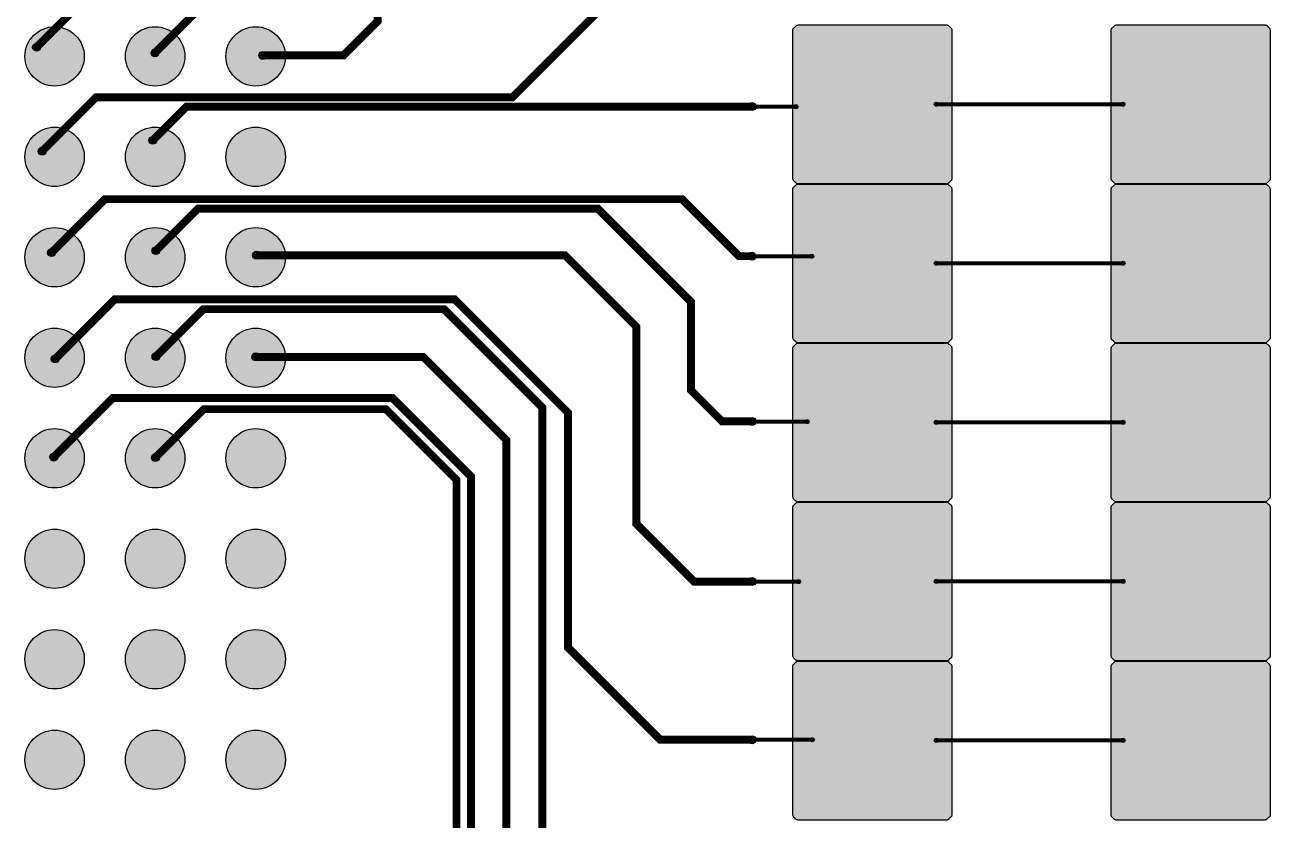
# Model space of a CAD drawing. Extents: x -57500 to 57500, y -57500 to 57500.
# Drawn here: x -30465 to 992, y -23115 to -3015 of the extents above; entities that cross this region are included whole.
import ezdxf

# ---------------------------------------------------------------- set-up
doc = ezdxf.new("R2010")
doc.units = 0
doc.header["$MEASUREMENT"] = 0
doc.layers.get('0').update_dxf_attribs({"color": 160, "true_color": 0x003fff})
doc.layers.add('Metal1', color=160, linetype='Continuous', true_color=0x003fff)

msp = doc.modelspace()

# ---------------------------------------------------------------- hatches: boundary and pattern name
h = msp.add_hatch(color=5)
edge = h.paths.add_edge_path(flags=0)
edge.add_arc((-29715, -3810), 750, 0, 360)
h = msp.add_hatch(color=5)
edge = h.paths.add_edge_path(flags=0)
edge.add_arc((-27175, -3810), 750, 0, 360)
h = msp.add_hatch(color=5)
edge = h.paths.add_edge_path(flags=0)
edge.add_arc((-24635, -3810), 750, 0, 360)
for points in [[(-7047.519, -6897.441), (-7047.602, -6908.964), (-7049.334, -6920.373), (-7052.884, -6931.411), (-7057.858, -6941.15), (-7064.207, -6949.989), (-7071.774, -6957.786), (-7095.286, -6981.298), (-7103.434, -6989.445), (-7111.581, -6997.593), (-7119.729, -7005.741), (-7127.889, -7013.876), (-7136.984, -7020.971), (-7146.54, -7026.25), (-7156.83, -7029.988), (-7167.506, -7032.098), (-7178.367, -7032.526), (-10927.435, -7032.526), (-10938.957, -7032.443), (-10950.367, -7030.711), (-10961.405, -7027.161), (-10971.143, -7022.187), (-10979.982, -7015.838), (-10987.779, -7008.27), (-11003.143, -6992.906), (-11011.291, -6984.759), (-11035.734, -6960.316), (-11043.869, -6952.156), (-11050.964, -6943.061), (-11056.244, -6933.504), (-11059.981, -6923.215), (-11062.091, -6912.539), (-11062.519, -6901.677), (-11062.519, -3152.61), (-11062.436, -3141.087), (-11060.704, -3129.678), (-11057.154, -3118.64), (-11052.18, -3108.902), (-11045.831, -3100.063), (-11038.264, -3092.265), (-11022.9, -3076.901), (-11014.752, -3068.754), (-11006.604, -3060.606), (-10998.457, -3052.458), (-10990.309, -3044.311), (-10982.149, -3036.176), (-10973.054, -3029.081), (-10963.498, -3023.801), (-10953.208, -3020.064), (-10942.532, -3017.954), (-10931.671, -3017.526), (-7182.603, -3017.526), (-7171.08, -3017.609), (-7159.671, -3019.341), (-7148.633, -3022.891), (-7138.895, -3027.865), (-7130.056, -3034.214), (-7122.258, -3041.781), (-7106.894, -3057.145), (-7098.747, -3065.293), (-7090.599, -3073.44), (-7082.452, -3081.588), (-7074.304, -3089.736), (-7066.169, -3097.896), (-7059.074, -3106.99), (-7053.794, -3116.547), (-7050.057, -3126.837), (-7047.947, -3137.513), (-7047.519, -3148.374)], [(992.481, -6897.441), (992.398, -6908.964), (990.666, -6920.373), (987.116, -6931.411), (982.142, -6941.15), (975.793, -6949.989), (968.226, -6957.786), (944.714, -6981.298), (936.566, -6989.445), (928.419, -6997.593), (920.271, -7005.741), (912.111, -7013.876), (903.016, -7020.971), (893.46, -7026.25), (883.17, -7029.988), (872.494, -7032.098), (861.633, -7032.526), (-2887.435, -7032.526), (-2898.957, -7032.443), (-2910.367, -7030.711), (-2921.405, -7027.161), (-2931.143, -7022.187), (-2939.982, -7015.838), (-2947.779, -7008.27), (-2963.143, -6992.906), (-2971.291, -6984.759), (-2995.734, -6960.316), (-3003.869, -6952.156), (-3010.964, -6943.061), (-3016.244, -6933.504), (-3019.981, -6923.215), (-3022.091, -6912.539), (-3022.519, -6901.677), (-3022.519, -3152.61), (-3022.436, -3141.087), (-3020.704, -3129.678), (-3017.154, -3118.64), (-3012.18, -3108.902), (-3005.831, -3100.063), (-2998.264, -3092.265), (-2982.9, -3076.901), (-2974.752, -3068.754), (-2966.604, -3060.606), (-2958.457, -3052.458), (-2950.309, -3044.311), (-2942.149, -3036.176), (-2933.054, -3029.081), (-2923.498, -3023.801), (-2913.208, -3020.064), (-2902.532, -3017.954), (-2891.671, -3017.526), (857.397, -3017.526), (868.92, -3017.609), (880.329, -3019.341), (891.367, -3022.891), (901.105, -3027.865), (909.944, -3034.214), (917.742, -3041.781), (933.106, -3057.145), (941.253, -3065.293), (949.401, -3073.44), (957.548, -3081.588), (965.696, -3089.736), (973.831, -3097.896), (980.926, -3106.99), (986.206, -3116.547), (989.943, -3126.837), (992.053, -3137.513), (992.481, -3148.374)], [(-7047.519, -10917.441), (-7047.602, -10928.964), (-7049.334, -10940.373), (-7052.884, -10951.411), (-7057.858, -10961.15), (-7064.207, -10969.989), (-7071.774, -10977.786), (-7095.286, -11001.298), (-7103.434, -11009.445), (-7111.581, -11017.593), (-7119.729, -11025.741), (-7127.889, -11033.876), (-7136.984, -11040.971), (-7146.54, -11046.25), (-7156.83, -11049.988), (-7167.506, -11052.098), (-7178.367, -11052.526), (-10927.435, -11052.526), (-10938.957, -11052.443), (-10950.367, -11050.711), (-10961.405, -11047.161), (-10971.143, -11042.187), (-10979.982, -11035.838), (-10987.779, -11028.27), (-11003.143, -11012.906), (-11011.291, -11004.759), (-11035.734, -10980.316), (-11043.869, -10972.156), (-11050.964, -10963.061), (-11056.244, -10953.504), (-11059.981, -10943.215), (-11062.091, -10932.539), (-11062.519, -10921.677), (-11062.519, -7172.61), (-11062.436, -7161.087), (-11060.704, -7149.678), (-11057.154, -7138.64), (-11052.18, -7128.902), (-11045.831, -7120.063), (-11038.264, -7112.265), (-11022.9, -7096.901), (-11014.752, -7088.754), (-11006.604, -7080.606), (-10998.457, -7072.458), (-10990.309, -7064.311), (-10982.149, -7056.176), (-10973.054, -7049.081), (-10963.498, -7043.801), (-10953.208, -7040.064), (-10942.532, -7037.954), (-10931.671, -7037.526), (-7182.603, -7037.526), (-7171.08, -7037.609), (-7159.671, -7039.341), (-7148.633, -7042.891), (-7138.895, -7047.865), (-7130.056, -7054.214), (-7122.258, -7061.781), (-7106.894, -7077.145), (-7098.747, -7085.293), (-7090.599, -7093.44), (-7082.452, -7101.588), (-7074.304, -7109.736), (-7066.169, -7117.896), (-7059.074, -7126.99), (-7053.794, -7136.547), (-7050.057, -7146.837), (-7047.947, -7157.513), (-7047.519, -7168.374)], [(992.481, -10917.441), (992.398, -10928.964), (990.666, -10940.373), (987.116, -10951.411), (982.142, -10961.15), (975.793, -10969.989), (968.226, -10977.786), (944.714, -11001.298), (936.566, -11009.445), (928.419, -11017.593), (920.271, -11025.741), (912.111, -11033.876), (903.016, -11040.971), (893.46, -11046.25), (883.17, -11049.988), (872.494, -11052.098), (861.633, -11052.526), (-2887.435, -11052.526), (-2898.957, -11052.443), (-2910.367, -11050.711), (-2921.405, -11047.161), (-2931.143, -11042.187), (-2939.982, -11035.838), (-2947.779, -11028.27), (-2963.143, -11012.906), (-2971.291, -11004.759), (-2995.734, -10980.316), (-3003.869, -10972.156), (-3010.964, -10963.061), (-3016.244, -10953.504), (-3019.981, -10943.215), (-3022.091, -10932.539), (-3022.519, -10921.677), (-3022.519, -7172.61), (-3022.436, -7161.087), (-3020.704, -7149.678), (-3017.154, -7138.64), (-3012.18, -7128.902), (-3005.831, -7120.063), (-2998.264, -7112.265), (-2982.9, -7096.901), (-2974.752, -7088.754), (-2966.604, -7080.606), (-2958.457, -7072.458), (-2950.309, -7064.311), (-2942.149, -7056.176), (-2933.054, -7049.081), (-2923.498, -7043.801), (-2913.208, -7040.064), (-2902.532, -7037.954), (-2891.671, -7037.526), (857.397, -7037.526), (868.92, -7037.609), (880.329, -7039.341), (891.367, -7042.891), (901.105, -7047.865), (909.944, -7054.214), (917.742, -7061.781), (933.106, -7077.145), (941.253, -7085.293), (949.401, -7093.44), (957.548, -7101.588), (965.696, -7109.736), (973.831, -7117.896), (980.926, -7126.99), (986.206, -7136.547), (989.943, -7146.837), (992.053, -7157.513), (992.481, -7168.374)], [(-7047.519, -14937.441), (-7047.602, -14948.964), (-7049.334, -14960.373), (-7052.884, -14971.411), (-7057.858, -14981.15), (-7064.207, -14989.989), (-7071.774, -14997.786), (-7095.286, -15021.298), (-7103.434, -15029.445), (-7111.581, -15037.593), (-7119.729, -15045.741), (-7127.889, -15053.876), (-7136.984, -15060.971), (-7146.54, -15066.25), (-7156.83, -15069.988), (-7167.506, -15072.098), (-7178.367, -15072.526), (-10927.435, -15072.526), (-10938.957, -15072.443), (-10950.367, -15070.711), (-10961.405, -15067.161), (-10971.143, -15062.187), (-10979.982, -15055.838), (-10987.779, -15048.27), (-11003.143, -15032.906), (-11011.291, -15024.759), (-11035.734, -15000.316), (-11043.869, -14992.156), (-11050.964, -14983.061), (-11056.244, -14973.504), (-11059.981, -14963.215), (-11062.091, -14952.539), (-11062.519, -14941.677), (-11062.519, -11192.61), (-11062.436, -11181.087), (-11060.704, -11169.678), (-11057.154, -11158.64), (-11052.18, -11148.902), (-11045.831, -11140.063), (-11038.264, -11132.265), (-11022.9, -11116.901), (-11014.752, -11108.754), (-11006.604, -11100.606), (-10998.457, -11092.458), (-10990.309, -11084.311), (-10982.149, -11076.176), (-10973.054, -11069.081), (-10963.498, -11063.801), (-10953.208, -11060.064), (-10942.532, -11057.954), (-10931.671, -11057.526), (-7182.603, -11057.526), (-7171.08, -11057.609), (-7159.671, -11059.341), (-7148.633, -11062.891), (-7138.895, -11067.865), (-7130.056, -11074.214), (-7122.258, -11081.781), (-7106.894, -11097.145), (-7098.747, -11105.293), (-7090.599, -11113.44), (-7082.452, -11121.588), (-7074.304, -11129.736), (-7066.169, -11137.896), (-7059.074, -11146.99), (-7053.794, -11156.547), (-7050.057, -11166.837), (-7047.947, -11177.513), (-7047.519, -11188.374)], [(992.481, -14937.441), (992.398, -14948.964), (990.666, -14960.373), (987.116, -14971.411), (982.142, -14981.15), (975.793, -14989.989), (968.226, -14997.786), (944.714, -15021.298), (936.566, -15029.445), (928.419, -15037.593), (920.271, -15045.741), (912.111, -15053.876), (903.016, -15060.971), (893.46, -15066.25), (883.17, -15069.988), (872.494, -15072.098), (861.633, -15072.526), (-2887.435, -15072.526), (-2898.957, -15072.443), (-2910.367, -15070.711), (-2921.405, -15067.161), (-2931.143, -15062.187), (-2939.982, -15055.838), (-2947.779, -15048.27), (-2963.143, -15032.906), (-2971.291, -15024.759), (-2995.734, -15000.316), (-3003.869, -14992.156), (-3010.964, -14983.061), (-3016.244, -14973.504), (-3019.981, -14963.215), (-3022.091, -14952.539), (-3022.519, -14941.677), (-3022.519, -11192.61), (-3022.436, -11181.087), (-3020.704, -11169.678), (-3017.154, -11158.64), (-3012.18, -11148.902), (-3005.831, -11140.063), (-2998.264, -11132.265), (-2982.9, -11116.901), (-2974.752, -11108.754), (-2966.604, -11100.606), (-2958.457, -11092.458), (-2950.309, -11084.311), (-2942.149, -11076.176), (-2933.054, -11069.081), (-2923.498, -11063.801), (-2913.208, -11060.064), (-2902.532, -11057.954), (-2891.671, -11057.526), (857.397, -11057.526), (868.92, -11057.609), (880.329, -11059.341), (891.367, -11062.891), (901.105, -11067.865), (909.944, -11074.214), (917.742, -11081.781), (933.106, -11097.145), (941.253, -11105.293), (949.401, -11113.44), (957.548, -11121.588), (965.696, -11129.736), (973.831, -11137.896), (980.926, -11146.99), (986.206, -11156.547), (989.943, -11166.837), (992.053, -11177.513), (992.481, -11188.374)], [(-7047.519, -18957.441), (-7047.602, -18968.964), (-7049.334, -18980.373), (-7052.884, -18991.411), (-7057.858, -19001.15), (-7064.207, -19009.989), (-7071.774, -19017.786), (-7095.286, -19041.298), (-7103.434, -19049.445), (-7111.581, -19057.593), (-7119.729, -19065.741), (-7127.889, -19073.876), (-7136.984, -19080.971), (-7146.54, -19086.25), (-7156.83, -19089.988), (-7167.506, -19092.098), (-7178.367, -19092.526), (-10927.435, -19092.526), (-10938.957, -19092.443), (-10950.367, -19090.711), (-10961.405, -19087.161), (-10971.143, -19082.187), (-10979.982, -19075.838), (-10987.779, -19068.27), (-11003.143, -19052.906), (-11011.291, -19044.759), (-11035.734, -19020.316), (-11043.869, -19012.156), (-11050.964, -19003.061), (-11056.244, -18993.504), (-11059.981, -18983.215), (-11062.091, -18972.539), (-11062.519, -18961.677), (-11062.519, -15212.61), (-11062.436, -15201.087), (-11060.704, -15189.678), (-11057.154, -15178.64), (-11052.18, -15168.902), (-11045.831, -15160.063), (-11038.264, -15152.265), (-11022.9, -15136.901), (-11014.752, -15128.754), (-11006.604, -15120.606), (-10998.457, -15112.458), (-10990.309, -15104.311), (-10982.149, -15096.176), (-10973.054, -15089.081), (-10963.498, -15083.801), (-10953.208, -15080.064), (-10942.532, -15077.954), (-10931.671, -15077.526), (-7182.603, -15077.526), (-7171.08, -15077.609), (-7159.671, -15079.341), (-7148.633, -15082.891), (-7138.895, -15087.865), (-7130.056, -15094.214), (-7122.258, -15101.781), (-7106.894, -15117.145), (-7098.747, -15125.293), (-7090.599, -15133.44), (-7082.452, -15141.588), (-7074.304, -15149.736), (-7066.169, -15157.896), (-7059.074, -15166.99), (-7053.794, -15176.547), (-7050.057, -15186.837), (-7047.947, -15197.513), (-7047.519, -15208.374)], [(992.481, -18957.441), (992.398, -18968.964), (990.666, -18980.373), (987.116, -18991.411), (982.142, -19001.15), (975.793, -19009.989), (968.226, -19017.786), (944.714, -19041.298), (936.566, -19049.445), (928.419, -19057.593), (920.271, -19065.741), (912.111, -19073.876), (903.016, -19080.971), (893.46, -19086.25), (883.17, -19089.988), (872.494, -19092.098), (861.633, -19092.526), (-2887.435, -19092.526), (-2898.957, -19092.443), (-2910.367, -19090.711), (-2921.405, -19087.161), (-2931.143, -19082.187), (-2939.982, -19075.838), (-2947.779, -19068.27), (-2963.143, -19052.906), (-2971.291, -19044.759), (-2995.734, -19020.316), (-3003.869, -19012.156), (-3010.964, -19003.061), (-3016.244, -18993.504), (-3019.981, -18983.215), (-3022.091, -18972.539), (-3022.519, -18961.677), (-3022.519, -15212.61), (-3022.436, -15201.087), (-3020.704, -15189.678), (-3017.154, -15178.64), (-3012.18, -15168.902), (-3005.831, -15160.063), (-2998.264, -15152.265), (-2982.9, -15136.901), (-2974.752, -15128.754), (-2966.604, -15120.606), (-2958.457, -15112.458), (-2950.309, -15104.311), (-2942.149, -15096.176), (-2933.054, -15089.081), (-2923.498, -15083.801), (-2913.208, -15080.064), (-2902.532, -15077.954), (-2891.671, -15077.526), (857.397, -15077.526), (868.92, -15077.609), (880.329, -15079.341), (891.367, -15082.891), (901.105, -15087.865), (909.944, -15094.214), (917.742, -15101.781), (933.106, -15117.145), (941.253, -15125.293), (949.401, -15133.44), (957.548, -15141.588), (965.696, -15149.736), (973.831, -15157.896), (980.926, -15166.99), (986.206, -15176.547), (989.943, -15186.837), (992.053, -15197.513), (992.481, -15208.374)], [(-7047.519, -22977.441), (-7047.602, -22988.964), (-7049.334, -23000.373), (-7052.884, -23011.411), (-7057.858, -23021.15), (-7064.207, -23029.989), (-7071.774, -23037.786), (-7095.286, -23061.298), (-7103.434, -23069.445), (-7111.581, -23077.593), (-7119.729, -23085.741), (-7127.889, -23093.876), (-7136.984, -23100.971), (-7146.54, -23106.25), (-7156.83, -23109.988), (-7167.506, -23112.098), (-7178.367, -23112.526), (-10927.435, -23112.526), (-10938.957, -23112.443), (-10950.367, -23110.711), (-10961.405, -23107.161), (-10971.143, -23102.187), (-10979.982, -23095.838), (-10987.779, -23088.27), (-11003.143, -23072.906), (-11011.291, -23064.759), (-11035.734, -23040.316), (-11043.869, -23032.156), (-11050.964, -23023.061), (-11056.244, -23013.504), (-11059.981, -23003.215), (-11062.091, -22992.539), (-11062.519, -22981.677), (-11062.519, -19232.61), (-11062.436, -19221.087), (-11060.704, -19209.678), (-11057.154, -19198.64), (-11052.18, -19188.902), (-11045.831, -19180.063), (-11038.264, -19172.265), (-11022.9, -19156.901), (-11014.752, -19148.754), (-11006.604, -19140.606), (-10998.457, -19132.458), (-10990.309, -19124.311), (-10982.149, -19116.176), (-10973.054, -19109.081), (-10963.498, -19103.801), (-10953.208, -19100.064), (-10942.532, -19097.954), (-10931.671, -19097.526), (-7182.603, -19097.526), (-7171.08, -19097.609), (-7159.671, -19099.341), (-7148.633, -19102.891), (-7138.895, -19107.865), (-7130.056, -19114.214), (-7122.258, -19121.781), (-7106.894, -19137.145), (-7098.747, -19145.293), (-7090.599, -19153.44), (-7082.452, -19161.588), (-7074.304, -19169.736), (-7066.169, -19177.896), (-7059.074, -19186.99), (-7053.794, -19196.547), (-7050.057, -19206.837), (-7047.947, -19217.513), (-7047.519, -19228.374)], [(992.481, -22977.441), (992.398, -22988.964), (990.666, -23000.373), (987.116, -23011.411), (982.142, -23021.15), (975.793, -23029.989), (968.226, -23037.786), (944.714, -23061.298), (936.566, -23069.445), (928.419, -23077.593), (920.271, -23085.741), (912.111, -23093.876), (903.016, -23100.971), (893.46, -23106.25), (883.17, -23109.988), (872.494, -23112.098), (861.633, -23112.526), (-2887.435, -23112.526), (-2898.957, -23112.443), (-2910.367, -23110.711), (-2921.405, -23107.161), (-2931.143, -23102.187), (-2939.982, -23095.838), (-2947.779, -23088.27), (-2963.143, -23072.906), (-2971.291, -23064.759), (-2995.734, -23040.316), (-3003.869, -23032.156), (-3010.964, -23023.061), (-3016.244, -23013.504), (-3019.981, -23003.215), (-3022.091, -22992.539), (-3022.519, -22981.677), (-3022.519, -19232.61), (-3022.436, -19221.087), (-3020.704, -19209.678), (-3017.154, -19198.64), (-3012.18, -19188.902), (-3005.831, -19180.063), (-2998.264, -19172.265), (-2982.9, -19156.901), (-2974.752, -19148.754), (-2966.604, -19140.606), (-2958.457, -19132.458), (-2950.309, -19124.311), (-2942.149, -19116.176), (-2933.054, -19109.081), (-2923.498, -19103.801), (-2913.208, -19100.064), (-2902.532, -19097.954), (-2891.671, -19097.526), (857.397, -19097.526), (868.92, -19097.609), (880.329, -19099.341), (891.367, -19102.891), (901.105, -19107.865), (909.944, -19114.214), (917.742, -19121.781), (933.106, -19137.145), (941.253, -19145.293), (949.401, -19153.44), (957.548, -19161.588), (965.696, -19169.736), (973.831, -19177.896), (980.926, -19186.99), (986.206, -19196.547), (989.943, -19206.837), (992.053, -19217.513), (992.481, -19228.374)]]:
    msp.add_hatch(color=5).paths.add_polyline_path(points, flags=0)
h = msp.add_hatch(color=5)
edge = h.paths.add_edge_path(flags=0)
edge.add_arc((-30169.5, -3577.55), 100, 0, 360)
h = msp.add_hatch(color=5)
edge = h.paths.add_edge_path(flags=0)
edge.add_arc((-27178.7, -3723), 100, 0, 360)
h = msp.add_hatch(color=5)
edge = h.paths.add_edge_path(flags=0)
edge.add_arc((-24454.4, -3785.85), 100, 0, 360)
h = msp.add_hatch(color=5)
edge = h.paths.add_edge_path(flags=0)
edge.add_arc((-12095.35, -5079.3), 100, 0, 360)
h = msp.add_hatch(color=5)
edge = h.paths.add_edge_path(flags=0)
edge.add_arc((-7441.4, -5020), 50, 0, 360)
h = msp.add_hatch(color=5)
edge = h.paths.add_edge_path(flags=0)
edge.add_arc((-2722.3, -5020), 50, 0, 360)
h = msp.add_hatch(color=5)
edge = h.paths.add_edge_path(flags=0)
edge.add_arc((-12013.65, -5085), 50, 0, 360)
h = msp.add_hatch(color=5)
edge = h.paths.add_edge_path(flags=0)
edge.add_arc((-10983.95, -5085), 50, 0, 360)
h = msp.add_hatch(color=5)
edge = h.paths.add_edge_path(flags=0)
edge.add_arc((-29715, -6350), 750, 0, 360)
h = msp.add_hatch(color=5)
edge = h.paths.add_edge_path(flags=0)
edge.add_arc((-27175, -6350), 750, 0, 360)
h = msp.add_hatch(color=5)
edge = h.paths.add_edge_path(flags=0)
edge.add_arc((-24635, -6350), 750, 0, 360)
h = msp.add_hatch(color=5)
edge = h.paths.add_edge_path(flags=0)
edge.add_arc((-27231.95, -5932.7), 100, 0, 360)
h = msp.add_hatch(color=5)
edge = h.paths.add_edge_path(flags=0)
edge.add_arc((-30030.75, -6208.3), 100, 0, 360)
h = msp.add_hatch(color=5)
edge = h.paths.add_edge_path(flags=0)
edge.add_arc((-29715, -8890), 750, 0, 360)
h = msp.add_hatch(color=5)
edge = h.paths.add_edge_path(flags=0)
edge.add_arc((-27175, -8890), 750, 0, 360)
h = msp.add_hatch(color=5)
edge = h.paths.add_edge_path(flags=0)
edge.add_arc((-24635, -8890), 750, 0, 360)
h = msp.add_hatch(color=5)
edge = h.paths.add_edge_path(flags=0)
edge.add_arc((-29791.9, -8771.65), 100, 0, 360)
h = msp.add_hatch(color=5)
edge = h.paths.add_edge_path(flags=0)
edge.add_arc((-27153.9, -8721.8), 100, 0, 360)
h = msp.add_hatch(color=5)
edge = h.paths.add_edge_path(flags=0)
edge.add_arc((-24614.8, -8838.15), 100, 0, 360)
h = msp.add_hatch(color=5)
edge = h.paths.add_edge_path(flags=0)
edge.add_arc((-12096.05, -8861.8), 100, 0, 360)
h = msp.add_hatch(color=5)
edge = h.paths.add_edge_path(flags=0)
edge.add_arc((-12031.7, -8863.35), 50, 0, 360)
h = msp.add_hatch(color=5)
edge = h.paths.add_edge_path(flags=0)
edge.add_arc((-10587.25, -8863.35), 50, 0, 360)
h = msp.add_hatch(color=5)
edge = h.paths.add_edge_path(flags=0)
edge.add_arc((-7441.4, -9040), 50, 0, 360)
h = msp.add_hatch(color=5)
edge = h.paths.add_edge_path(flags=0)
edge.add_arc((-2722.3, -9040), 50, 0, 360)
h = msp.add_hatch(color=5)
edge = h.paths.add_edge_path(flags=0)
edge.add_arc((-29715, -11430), 750, 0, 360)
h = msp.add_hatch(color=5)
edge = h.paths.add_edge_path(flags=0)
edge.add_arc((-27175, -11430), 750, 0, 360)
h = msp.add_hatch(color=5)
edge = h.paths.add_edge_path(flags=0)
edge.add_arc((-24635, -11430), 750, 0, 360)
h = msp.add_hatch(color=5)
edge = h.paths.add_edge_path(flags=0)
edge.add_arc((-27154.05, -11398.75), 100, 0, 360)
h = msp.add_hatch(color=5)
edge = h.paths.add_edge_path(flags=0)
edge.add_arc((-24631.7, -11408.3), 100, 0, 360)
h = msp.add_hatch(color=5)
edge = h.paths.add_edge_path(flags=0)
edge.add_arc((-29699.05, -11458.45), 100, 0, 360)
h = msp.add_hatch(color=5)
edge = h.paths.add_edge_path(flags=0)
edge.add_arc((-12094.35, -13036.55), 100, 0, 360)
h = msp.add_hatch(color=5)
edge = h.paths.add_edge_path(flags=0)
edge.add_arc((-12047.6, -13042.95), 50, 0, 360)
h = msp.add_hatch(color=5)
edge = h.paths.add_edge_path(flags=0)
edge.add_arc((-10703.85, -13042.95), 50, 0, 360)
h = msp.add_hatch(color=5)
edge = h.paths.add_edge_path(flags=0)
edge.add_arc((-7441.4, -13060), 50, 0, 360)
h = msp.add_hatch(color=5)
edge = h.paths.add_edge_path(flags=0)
edge.add_arc((-2722.3, -13060), 50, 0, 360)
h = msp.add_hatch(color=5)
edge = h.paths.add_edge_path(flags=0)
edge.add_arc((-29715, -13970), 750, 0, 360)
h = msp.add_hatch(color=5)
edge = h.paths.add_edge_path(flags=0)
edge.add_arc((-27175, -13970), 750, 0, 360)
h = msp.add_hatch(color=5)
edge = h.paths.add_edge_path(flags=0)
edge.add_arc((-24635, -13970), 750, 0, 360)
h = msp.add_hatch(color=5)
edge = h.paths.add_edge_path(flags=0)
edge.add_arc((-29735.55, -13938.55), 100, 0, 360)
h = msp.add_hatch(color=5)
edge = h.paths.add_edge_path(flags=0)
edge.add_arc((-27168.15, -13951.75), 100, 0, 360)
h = msp.add_hatch(color=5)
edge = h.paths.add_edge_path(flags=0)
edge.add_arc((-29715, -16510), 750, 0, 360)
h = msp.add_hatch(color=5)
edge = h.paths.add_edge_path(flags=0)
edge.add_arc((-27175, -16510), 750, 0, 360)
h = msp.add_hatch(color=5)
edge = h.paths.add_edge_path(flags=0)
edge.add_arc((-24635, -16510), 750, 0, 360)
h = msp.add_hatch(color=5)
edge = h.paths.add_edge_path(flags=0)
edge.add_arc((-12094.35, -17086.1), 100, 0, 360)
h = msp.add_hatch(color=5)
edge = h.paths.add_edge_path(flags=0)
edge.add_arc((-12065.3, -17085.85), 50, 0, 360)
h = msp.add_hatch(color=5)
edge = h.paths.add_edge_path(flags=0)
edge.add_arc((-10917.7, -17085.85), 50, 0, 360)
h = msp.add_hatch(color=5)
edge = h.paths.add_edge_path(flags=0)
edge.add_arc((-7441.4, -17080), 50, 0, 360)
h = msp.add_hatch(color=5)
edge = h.paths.add_edge_path(flags=0)
edge.add_arc((-2722.3, -17080), 50, 0, 360)
h = msp.add_hatch(color=5)
edge = h.paths.add_edge_path(flags=0)
edge.add_arc((-29715, -19050), 750, 0, 360)
h = msp.add_hatch(color=5)
edge = h.paths.add_edge_path(flags=0)
edge.add_arc((-27175, -19050), 750, 0, 360)
h = msp.add_hatch(color=5)
edge = h.paths.add_edge_path(flags=0)
edge.add_arc((-24635, -19050), 750, 0, 360)
h = msp.add_hatch(color=5)
edge = h.paths.add_edge_path(flags=0)
edge.add_arc((-29715, -21590), 750, 0, 360)
h = msp.add_hatch(color=5)
edge = h.paths.add_edge_path(flags=0)
edge.add_arc((-27175, -21590), 750, 0, 360)
h = msp.add_hatch(color=5)
edge = h.paths.add_edge_path(flags=0)
edge.add_arc((-24635, -21590), 750, 0, 360)
h = msp.add_hatch(color=5)
edge = h.paths.add_edge_path(flags=0)
edge.add_arc((-12153.6, -21084.15), 50, 0, 360)
h = msp.add_hatch(color=5)
edge = h.paths.add_edge_path(flags=0)
edge.add_arc((-12094.35, -21084.55), 100, 0, 360)
h = msp.add_hatch(color=5)
edge = h.paths.add_edge_path(flags=0)
edge.add_arc((-10574, -21084.15), 50, 0, 360)
h = msp.add_hatch(color=5)
edge = h.paths.add_edge_path(flags=0)
edge.add_arc((-7441.4, -21100), 50, 0, 360)
h = msp.add_hatch(color=5)
edge = h.paths.add_edge_path(flags=0)
edge.add_arc((-2722.3, -21100), 50, 0, 360)

# ---------------------------------------------------------------- linework, layer by layer
at = {"layer": 'Metal1'}
for points, const_width in [([(-30169.5, -3577.55), (-28971.55, -2379.6), (-23065.35, -2379.6), (-22609.5, -1923.75), (-22609.5, -397.2), (-20204.35, 2007.95), (-1462.65, 2007.95)], 200), ([(-1902.55, 1371.3), (-1902.55, 1532.7), (-2122.4, 1752.55), (-20086.5, 1752.55), (-22355.15, -516.1), (-22355.15, -2026.75), (-22964.75, -2636.35), (-26092.05, -2636.35), (-27178.7, -3723)], 200), ([(-24454.4, -3785.85), (-22418.9, -3785.85), (-21554.95, -2921.9), (-21554.95, -419.95), (-19621.15, 1513.85), (-5263.75, 1513.85), (-5128, 1378.1), (-5128, 1290.4)], 200), ([(-30030.75, -6208.3), (-28668.45, -4846), (-18151.8, -4846), (-14234.6, -928.8), (-12097.95, -928.8)], 200), ([(-27231.95, -5932.7), (-26381.2, -5081.95), (-16288.65, -5081.95), (-16286, -5079.3), (-12095.35, -5079.3)], 200), ([(-2722.3, -5020), (-7441.4, -5020)], 100), ([(-10983.95, -5085), (-12013.65, -5085)], 100), ([(-12096.05, -8861.8), (-12421.45, -8861.8), (-13863.25, -7420), (-28440.25, -7420), (-29791.9, -8771.65)], 200), ([(-12094.35, -13036.55), (-12852.55, -13036.55), (-13637, -12252.1), (-13637, -10015.25), (-15990.55, -7661.7), (-26093.8, -7661.7), (-27153.9, -8721.8)], 200), ([(-12094.35, -17086.1), (-13557.5, -17086.1), (-15020.5, -15623.1), (-15020.5, -10640.4), (-16822.75, -8838.15), (-24614.8, -8838.15)], 200), ([(-10587.25, -8863.35), (-12031.7, -8863.35)], 100), ([(-2722.3, -9040), (-7441.4, -9040)], 100), ([(-12094.35, -21084.55), (-14411.8, -21084.55), (-16744.1, -18752.25), (-16744.1, -12815.45), (-19606.5, -9953.05), (-28193.65, -9953.05), (-29699.05, -11458.45)], 200), ([(-12094.35, -25106.5), (-15762.8, -25106.5), (-17395.45, -23473.85), (-17395.45, -12681.55), (-19876.2, -10200.8), (-25956.1, -10200.8), (-27154.05, -11398.75)], 200), ([(-12094.35, -29027.9), (-15726.5, -29027.9), (-18302.65, -26451.75), (-18302.65, -13507.35), (-20401.7, -11408.3), (-24631.7, -11408.3)], 200), ([(-5065.95, -32363.85), (-5065.95, -32628.85), (-5490.05, -33052.95), (-16473.15, -33052.95), (-19197.75, -30328.35), (-19197.75, -14426.2), (-21180.2, -12443.75), (-28240.75, -12443.75), (-29735.55, -13938.55)], 200), ([(-1121.35, -32684.5), (-1121.35, -33093.65), (-1464.95, -33437.25), (-16943.05, -33437.25), (-19561.65, -30818.65), (-19561.65, -14513.6), (-21347.95, -12727.3), (-25943.7, -12727.3), (-27168.15, -13951.75)], 200), ([(-10703.85, -13042.95), (-12047.6, -13042.95)], 100), ([(-2722.3, -13060), (-7441.4, -13060)], 100), ([(-10917.7, -17085.85), (-12065.3, -17085.85)], 100), ([(-2722.3, -17080), (-7441.4, -17080)], 100), ([(-10574, -21084.15), (-12153.6, -21084.15)], 100), ([(-2722.3, -21100), (-7441.4, -21100)], 100)]:
    msp.add_lwpolyline(points, dxfattribs=dict(at, const_width=const_width))
for points in [[(-7047.519, -6897.441), (-7047.602, -6908.964), (-7049.334, -6920.373), (-7052.884, -6931.411), (-7057.858, -6941.15), (-7064.207, -6949.989), (-7071.774, -6957.786), (-7095.286, -6981.298), (-7103.434, -6989.445), (-7111.581, -6997.593), (-7119.729, -7005.741), (-7127.889, -7013.876), (-7136.984, -7020.971), (-7146.54, -7026.25), (-7156.83, -7029.988), (-7167.506, -7032.098), (-7178.367, -7032.526), (-10927.435, -7032.526), (-10938.957, -7032.443), (-10950.367, -7030.711), (-10961.405, -7027.161), (-10971.143, -7022.187), (-10979.982, -7015.838), (-10987.779, -7008.27), (-11003.143, -6992.906), (-11011.291, -6984.759), (-11035.734, -6960.316), (-11043.869, -6952.156), (-11050.964, -6943.061), (-11056.244, -6933.504), (-11059.981, -6923.215), (-11062.091, -6912.539), (-11062.519, -6901.677), (-11062.519, -3152.61), (-11062.436, -3141.087), (-11060.704, -3129.678), (-11057.154, -3118.64), (-11052.18, -3108.902), (-11045.831, -3100.063), (-11038.264, -3092.265), (-11022.9, -3076.901), (-11014.752, -3068.754), (-11006.604, -3060.606), (-10998.457, -3052.458), (-10990.309, -3044.311), (-10982.149, -3036.176), (-10973.054, -3029.081), (-10963.498, -3023.801), (-10953.208, -3020.064), (-10942.532, -3017.954), (-10931.671, -3017.526), (-7182.603, -3017.526), (-7171.08, -3017.609), (-7159.671, -3019.341), (-7148.633, -3022.891), (-7138.895, -3027.865), (-7130.056, -3034.214), (-7122.258, -3041.781), (-7106.894, -3057.145), (-7098.747, -3065.293), (-7090.599, -3073.44), (-7082.452, -3081.588), (-7074.304, -3089.736), (-7066.169, -3097.896), (-7059.074, -3106.99), (-7053.794, -3116.547), (-7050.057, -3126.837), (-7047.947, -3137.513), (-7047.519, -3148.374)], [(992.481, -6897.441), (992.398, -6908.964), (990.666, -6920.373), (987.116, -6931.411), (982.142, -6941.15), (975.793, -6949.989), (968.226, -6957.786), (944.714, -6981.298), (936.566, -6989.445), (928.419, -6997.593), (920.271, -7005.741), (912.111, -7013.876), (903.016, -7020.971), (893.46, -7026.25), (883.17, -7029.988), (872.494, -7032.098), (861.633, -7032.526), (-2887.435, -7032.526), (-2898.957, -7032.443), (-2910.367, -7030.711), (-2921.405, -7027.161), (-2931.143, -7022.187), (-2939.982, -7015.838), (-2947.779, -7008.27), (-2963.143, -6992.906), (-2971.291, -6984.759), (-2995.734, -6960.316), (-3003.869, -6952.156), (-3010.964, -6943.061), (-3016.244, -6933.504), (-3019.981, -6923.215), (-3022.091, -6912.539), (-3022.519, -6901.677), (-3022.519, -3152.61), (-3022.436, -3141.087), (-3020.704, -3129.678), (-3017.154, -3118.64), (-3012.18, -3108.902), (-3005.831, -3100.063), (-2998.264, -3092.265), (-2982.9, -3076.901), (-2974.752, -3068.754), (-2966.604, -3060.606), (-2958.457, -3052.458), (-2950.309, -3044.311), (-2942.149, -3036.176), (-2933.054, -3029.081), (-2923.498, -3023.801), (-2913.208, -3020.064), (-2902.532, -3017.954), (-2891.671, -3017.526), (857.397, -3017.526), (868.92, -3017.609), (880.329, -3019.341), (891.367, -3022.891), (901.105, -3027.865), (909.944, -3034.214), (917.742, -3041.781), (933.106, -3057.145), (941.253, -3065.293), (949.401, -3073.44), (957.548, -3081.588), (965.696, -3089.736), (973.831, -3097.896), (980.926, -3106.99), (986.206, -3116.547), (989.943, -3126.837), (992.053, -3137.513), (992.481, -3148.374)], [(-7047.519, -10917.441), (-7047.602, -10928.964), (-7049.334, -10940.373), (-7052.884, -10951.411), (-7057.858, -10961.15), (-7064.207, -10969.989), (-7071.774, -10977.786), (-7095.286, -11001.298), (-7103.434, -11009.445), (-7111.581, -11017.593), (-7119.729, -11025.741), (-7127.889, -11033.876), (-7136.984, -11040.971), (-7146.54, -11046.25), (-7156.83, -11049.988), (-7167.506, -11052.098), (-7178.367, -11052.526), (-10927.435, -11052.526), (-10938.957, -11052.443), (-10950.367, -11050.711), (-10961.405, -11047.161), (-10971.143, -11042.187), (-10979.982, -11035.838), (-10987.779, -11028.27), (-11003.143, -11012.906), (-11011.291, -11004.759), (-11035.734, -10980.316), (-11043.869, -10972.156), (-11050.964, -10963.061), (-11056.244, -10953.504), (-11059.981, -10943.215), (-11062.091, -10932.539), (-11062.519, -10921.677), (-11062.519, -7172.61), (-11062.436, -7161.087), (-11060.704, -7149.678), (-11057.154, -7138.64), (-11052.18, -7128.902), (-11045.831, -7120.063), (-11038.264, -7112.265), (-11022.9, -7096.901), (-11014.752, -7088.754), (-11006.604, -7080.606), (-10998.457, -7072.458), (-10990.309, -7064.311), (-10982.149, -7056.176), (-10973.054, -7049.081), (-10963.498, -7043.801), (-10953.208, -7040.064), (-10942.532, -7037.954), (-10931.671, -7037.526), (-7182.603, -7037.526), (-7171.08, -7037.609), (-7159.671, -7039.341), (-7148.633, -7042.891), (-7138.895, -7047.865), (-7130.056, -7054.214), (-7122.258, -7061.781), (-7106.894, -7077.145), (-7098.747, -7085.293), (-7090.599, -7093.44), (-7082.452, -7101.588), (-7074.304, -7109.736), (-7066.169, -7117.896), (-7059.074, -7126.99), (-7053.794, -7136.547), (-7050.057, -7146.837), (-7047.947, -7157.513), (-7047.519, -7168.374)], [(992.481, -10917.441), (992.398, -10928.964), (990.666, -10940.373), (987.116, -10951.411), (982.142, -10961.15), (975.793, -10969.989), (968.226, -10977.786), (944.714, -11001.298), (936.566, -11009.445), (928.419, -11017.593), (920.271, -11025.741), (912.111, -11033.876), (903.016, -11040.971), (893.46, -11046.25), (883.17, -11049.988), (872.494, -11052.098), (861.633, -11052.526), (-2887.435, -11052.526), (-2898.957, -11052.443), (-2910.367, -11050.711), (-2921.405, -11047.161), (-2931.143, -11042.187), (-2939.982, -11035.838), (-2947.779, -11028.27), (-2963.143, -11012.906), (-2971.291, -11004.759), (-2995.734, -10980.316), (-3003.869, -10972.156), (-3010.964, -10963.061), (-3016.244, -10953.504), (-3019.981, -10943.215), (-3022.091, -10932.539), (-3022.519, -10921.677), (-3022.519, -7172.61), (-3022.436, -7161.087), (-3020.704, -7149.678), (-3017.154, -7138.64), (-3012.18, -7128.902), (-3005.831, -7120.063), (-2998.264, -7112.265), (-2982.9, -7096.901), (-2974.752, -7088.754), (-2966.604, -7080.606), (-2958.457, -7072.458), (-2950.309, -7064.311), (-2942.149, -7056.176), (-2933.054, -7049.081), (-2923.498, -7043.801), (-2913.208, -7040.064), (-2902.532, -7037.954), (-2891.671, -7037.526), (857.397, -7037.526), (868.92, -7037.609), (880.329, -7039.341), (891.367, -7042.891), (901.105, -7047.865), (909.944, -7054.214), (917.742, -7061.781), (933.106, -7077.145), (941.253, -7085.293), (949.401, -7093.44), (957.548, -7101.588), (965.696, -7109.736), (973.831, -7117.896), (980.926, -7126.99), (986.206, -7136.547), (989.943, -7146.837), (992.053, -7157.513), (992.481, -7168.374)], [(-7047.519, -14937.441), (-7047.602, -14948.964), (-7049.334, -14960.373), (-7052.884, -14971.411), (-7057.858, -14981.15), (-7064.207, -14989.989), (-7071.774, -14997.786), (-7095.286, -15021.298), (-7103.434, -15029.445), (-7111.581, -15037.593), (-7119.729, -15045.741), (-7127.889, -15053.876), (-7136.984, -15060.971), (-7146.54, -15066.25), (-7156.83, -15069.988), (-7167.506, -15072.098), (-7178.367, -15072.526), (-10927.435, -15072.526), (-10938.957, -15072.443), (-10950.367, -15070.711), (-10961.405, -15067.161), (-10971.143, -15062.187), (-10979.982, -15055.838), (-10987.779, -15048.27), (-11003.143, -15032.906), (-11011.291, -15024.759), (-11035.734, -15000.316), (-11043.869, -14992.156), (-11050.964, -14983.061), (-11056.244, -14973.504), (-11059.981, -14963.215), (-11062.091, -14952.539), (-11062.519, -14941.677), (-11062.519, -11192.61), (-11062.436, -11181.087), (-11060.704, -11169.678), (-11057.154, -11158.64), (-11052.18, -11148.902), (-11045.831, -11140.063), (-11038.264, -11132.265), (-11022.9, -11116.901), (-11014.752, -11108.754), (-11006.604, -11100.606), (-10998.457, -11092.458), (-10990.309, -11084.311), (-10982.149, -11076.176), (-10973.054, -11069.081), (-10963.498, -11063.801), (-10953.208, -11060.064), (-10942.532, -11057.954), (-10931.671, -11057.526), (-7182.603, -11057.526), (-7171.08, -11057.609), (-7159.671, -11059.341), (-7148.633, -11062.891), (-7138.895, -11067.865), (-7130.056, -11074.214), (-7122.258, -11081.781), (-7106.894, -11097.145), (-7098.747, -11105.293), (-7090.599, -11113.44), (-7082.452, -11121.588), (-7074.304, -11129.736), (-7066.169, -11137.896), (-7059.074, -11146.99), (-7053.794, -11156.547), (-7050.057, -11166.837), (-7047.947, -11177.513), (-7047.519, -11188.374)], [(992.481, -14937.441), (992.398, -14948.964), (990.666, -14960.373), (987.116, -14971.411), (982.142, -14981.15), (975.793, -14989.989), (968.226, -14997.786), (944.714, -15021.298), (936.566, -15029.445), (928.419, -15037.593), (920.271, -15045.741), (912.111, -15053.876), (903.016, -15060.971), (893.46, -15066.25), (883.17, -15069.988), (872.494, -15072.098), (861.633, -15072.526), (-2887.435, -15072.526), (-2898.957, -15072.443), (-2910.367, -15070.711), (-2921.405, -15067.161), (-2931.143, -15062.187), (-2939.982, -15055.838), (-2947.779, -15048.27), (-2963.143, -15032.906), (-2971.291, -15024.759), (-2995.734, -15000.316), (-3003.869, -14992.156), (-3010.964, -14983.061), (-3016.244, -14973.504), (-3019.981, -14963.215), (-3022.091, -14952.539), (-3022.519, -14941.677), (-3022.519, -11192.61), (-3022.436, -11181.087), (-3020.704, -11169.678), (-3017.154, -11158.64), (-3012.18, -11148.902), (-3005.831, -11140.063), (-2998.264, -11132.265), (-2982.9, -11116.901), (-2974.752, -11108.754), (-2966.604, -11100.606), (-2958.457, -11092.458), (-2950.309, -11084.311), (-2942.149, -11076.176), (-2933.054, -11069.081), (-2923.498, -11063.801), (-2913.208, -11060.064), (-2902.532, -11057.954), (-2891.671, -11057.526), (857.397, -11057.526), (868.92, -11057.609), (880.329, -11059.341), (891.367, -11062.891), (901.105, -11067.865), (909.944, -11074.214), (917.742, -11081.781), (933.106, -11097.145), (941.253, -11105.293), (949.401, -11113.44), (957.548, -11121.588), (965.696, -11129.736), (973.831, -11137.896), (980.926, -11146.99), (986.206, -11156.547), (989.943, -11166.837), (992.053, -11177.513), (992.481, -11188.374)], [(-7047.519, -18957.441), (-7047.602, -18968.964), (-7049.334, -18980.373), (-7052.884, -18991.411), (-7057.858, -19001.15), (-7064.207, -19009.989), (-7071.774, -19017.786), (-7095.286, -19041.298), (-7103.434, -19049.445), (-7111.581, -19057.593), (-7119.729, -19065.741), (-7127.889, -19073.876), (-7136.984, -19080.971), (-7146.54, -19086.25), (-7156.83, -19089.988), (-7167.506, -19092.098), (-7178.367, -19092.526), (-10927.435, -19092.526), (-10938.957, -19092.443), (-10950.367, -19090.711), (-10961.405, -19087.161), (-10971.143, -19082.187), (-10979.982, -19075.838), (-10987.779, -19068.27), (-11003.143, -19052.906), (-11011.291, -19044.759), (-11035.734, -19020.316), (-11043.869, -19012.156), (-11050.964, -19003.061), (-11056.244, -18993.504), (-11059.981, -18983.215), (-11062.091, -18972.539), (-11062.519, -18961.677), (-11062.519, -15212.61), (-11062.436, -15201.087), (-11060.704, -15189.678), (-11057.154, -15178.64), (-11052.18, -15168.902), (-11045.831, -15160.063), (-11038.264, -15152.265), (-11022.9, -15136.901), (-11014.752, -15128.754), (-11006.604, -15120.606), (-10998.457, -15112.458), (-10990.309, -15104.311), (-10982.149, -15096.176), (-10973.054, -15089.081), (-10963.498, -15083.801), (-10953.208, -15080.064), (-10942.532, -15077.954), (-10931.671, -15077.526), (-7182.603, -15077.526), (-7171.08, -15077.609), (-7159.671, -15079.341), (-7148.633, -15082.891), (-7138.895, -15087.865), (-7130.056, -15094.214), (-7122.258, -15101.781), (-7106.894, -15117.145), (-7098.747, -15125.293), (-7090.599, -15133.44), (-7082.452, -15141.588), (-7074.304, -15149.736), (-7066.169, -15157.896), (-7059.074, -15166.99), (-7053.794, -15176.547), (-7050.057, -15186.837), (-7047.947, -15197.513), (-7047.519, -15208.374)], [(992.481, -18957.441), (992.398, -18968.964), (990.666, -18980.373), (987.116, -18991.411), (982.142, -19001.15), (975.793, -19009.989), (968.226, -19017.786), (944.714, -19041.298), (936.566, -19049.445), (928.419, -19057.593), (920.271, -19065.741), (912.111, -19073.876), (903.016, -19080.971), (893.46, -19086.25), (883.17, -19089.988), (872.494, -19092.098), (861.633, -19092.526), (-2887.435, -19092.526), (-2898.957, -19092.443), (-2910.367, -19090.711), (-2921.405, -19087.161), (-2931.143, -19082.187), (-2939.982, -19075.838), (-2947.779, -19068.27), (-2963.143, -19052.906), (-2971.291, -19044.759), (-2995.734, -19020.316), (-3003.869, -19012.156), (-3010.964, -19003.061), (-3016.244, -18993.504), (-3019.981, -18983.215), (-3022.091, -18972.539), (-3022.519, -18961.677), (-3022.519, -15212.61), (-3022.436, -15201.087), (-3020.704, -15189.678), (-3017.154, -15178.64), (-3012.18, -15168.902), (-3005.831, -15160.063), (-2998.264, -15152.265), (-2982.9, -15136.901), (-2974.752, -15128.754), (-2966.604, -15120.606), (-2958.457, -15112.458), (-2950.309, -15104.311), (-2942.149, -15096.176), (-2933.054, -15089.081), (-2923.498, -15083.801), (-2913.208, -15080.064), (-2902.532, -15077.954), (-2891.671, -15077.526), (857.397, -15077.526), (868.92, -15077.609), (880.329, -15079.341), (891.367, -15082.891), (901.105, -15087.865), (909.944, -15094.214), (917.742, -15101.781), (933.106, -15117.145), (941.253, -15125.293), (949.401, -15133.44), (957.548, -15141.588), (965.696, -15149.736), (973.831, -15157.896), (980.926, -15166.99), (986.206, -15176.547), (989.943, -15186.837), (992.053, -15197.513), (992.481, -15208.374)], [(-7047.519, -22977.441), (-7047.602, -22988.964), (-7049.334, -23000.373), (-7052.884, -23011.411), (-7057.858, -23021.15), (-7064.207, -23029.989), (-7071.774, -23037.786), (-7095.286, -23061.298), (-7103.434, -23069.445), (-7111.581, -23077.593), (-7119.729, -23085.741), (-7127.889, -23093.876), (-7136.984, -23100.971), (-7146.54, -23106.25), (-7156.83, -23109.988), (-7167.506, -23112.098), (-7178.367, -23112.526), (-10927.435, -23112.526), (-10938.957, -23112.443), (-10950.367, -23110.711), (-10961.405, -23107.161), (-10971.143, -23102.187), (-10979.982, -23095.838), (-10987.779, -23088.27), (-11003.143, -23072.906), (-11011.291, -23064.759), (-11035.734, -23040.316), (-11043.869, -23032.156), (-11050.964, -23023.061), (-11056.244, -23013.504), (-11059.981, -23003.215), (-11062.091, -22992.539), (-11062.519, -22981.677), (-11062.519, -19232.61), (-11062.436, -19221.087), (-11060.704, -19209.678), (-11057.154, -19198.64), (-11052.18, -19188.902), (-11045.831, -19180.063), (-11038.264, -19172.265), (-11022.9, -19156.901), (-11014.752, -19148.754), (-11006.604, -19140.606), (-10998.457, -19132.458), (-10990.309, -19124.311), (-10982.149, -19116.176), (-10973.054, -19109.081), (-10963.498, -19103.801), (-10953.208, -19100.064), (-10942.532, -19097.954), (-10931.671, -19097.526), (-7182.603, -19097.526), (-7171.08, -19097.609), (-7159.671, -19099.341), (-7148.633, -19102.891), (-7138.895, -19107.865), (-7130.056, -19114.214), (-7122.258, -19121.781), (-7106.894, -19137.145), (-7098.747, -19145.293), (-7090.599, -19153.44), (-7082.452, -19161.588), (-7074.304, -19169.736), (-7066.169, -19177.896), (-7059.074, -19186.99), (-7053.794, -19196.547), (-7050.057, -19206.837), (-7047.947, -19217.513), (-7047.519, -19228.374)], [(992.481, -22977.441), (992.398, -22988.964), (990.666, -23000.373), (987.116, -23011.411), (982.142, -23021.15), (975.793, -23029.989), (968.226, -23037.786), (944.714, -23061.298), (936.566, -23069.445), (928.419, -23077.593), (920.271, -23085.741), (912.111, -23093.876), (903.016, -23100.971), (893.46, -23106.25), (883.17, -23109.988), (872.494, -23112.098), (861.633, -23112.526), (-2887.435, -23112.526), (-2898.957, -23112.443), (-2910.367, -23110.711), (-2921.405, -23107.161), (-2931.143, -23102.187), (-2939.982, -23095.838), (-2947.779, -23088.27), (-2963.143, -23072.906), (-2971.291, -23064.759), (-2995.734, -23040.316), (-3003.869, -23032.156), (-3010.964, -23023.061), (-3016.244, -23013.504), (-3019.981, -23003.215), (-3022.091, -22992.539), (-3022.519, -22981.677), (-3022.519, -19232.61), (-3022.436, -19221.087), (-3020.704, -19209.678), (-3017.154, -19198.64), (-3012.18, -19188.902), (-3005.831, -19180.063), (-2998.264, -19172.265), (-2982.9, -19156.901), (-2974.752, -19148.754), (-2966.604, -19140.606), (-2958.457, -19132.458), (-2950.309, -19124.311), (-2942.149, -19116.176), (-2933.054, -19109.081), (-2923.498, -19103.801), (-2913.208, -19100.064), (-2902.532, -19097.954), (-2891.671, -19097.526), (857.397, -19097.526), (868.92, -19097.609), (880.329, -19099.341), (891.367, -19102.891), (901.105, -19107.865), (909.944, -19114.214), (917.742, -19121.781), (933.106, -19137.145), (941.253, -19145.293), (949.401, -19153.44), (957.548, -19161.588), (965.696, -19169.736), (973.831, -19177.896), (980.926, -19186.99), (986.206, -19196.547), (989.943, -19206.837), (992.053, -19217.513), (992.481, -19228.374)]]:
    msp.add_lwpolyline(points, close=True, dxfattribs=at)
for centre, radius in [((-29715, -3810), 750), ((-27175, -3810), 750), ((-24635, -3810), 750), ((-30169.5, -3577.55), 100), ((-27178.7, -3723), 100), ((-24454.4, -3785.85), 100), ((-12095.35, -5079.3), 100), ((-7441.4, -5020), 50), ((-2722.3, -5020), 50), ((-12013.65, -5085), 50), ((-10983.95, -5085), 50), ((-29715, -6350), 750), ((-27175, -6350), 750), ((-24635, -6350), 750), ((-27231.95, -5932.7), 100), ((-30030.75, -6208.3), 100), ((-29715, -8890), 750), ((-27175, -8890), 750), ((-24635, -8890), 750), ((-29791.9, -8771.65), 100), ((-27153.9, -8721.8), 100), ((-24614.8, -8838.15), 100), ((-12096.05, -8861.8), 100), ((-12031.7, -8863.35), 50), ((-10587.25, -8863.35), 50), ((-7441.4, -9040), 50), ((-2722.3, -9040), 50), ((-29715, -11430), 750), ((-27175, -11430), 750), ((-24635, -11430), 750), ((-27154.05, -11398.75), 100), ((-24631.7, -11408.3), 100), ((-29699.05, -11458.45), 100), ((-12094.35, -13036.55), 100), ((-12047.6, -13042.95), 50), ((-10703.85, -13042.95), 50), ((-7441.4, -13060), 50), ((-2722.3, -13060), 50), ((-29715, -13970), 750), ((-27175, -13970), 750), ((-24635, -13970), 750), ((-29735.55, -13938.55), 100), ((-27168.15, -13951.75), 100), ((-29715, -16510), 750), ((-27175, -16510), 750), ((-24635, -16510), 750), ((-12094.35, -17086.1), 100), ((-12065.3, -17085.85), 50), ((-10917.7, -17085.85), 50), ((-7441.4, -17080), 50), ((-2722.3, -17080), 50), ((-29715, -19050), 750), ((-27175, -19050), 750), ((-24635, -19050), 750), ((-29715, -21590), 750), ((-27175, -21590), 750), ((-24635, -21590), 750), ((-12153.6, -21084.15), 50), ((-12094.35, -21084.55), 100), ((-10574, -21084.15), 50), ((-7441.4, -21100), 50), ((-2722.3, -21100), 50)]:
    msp.add_circle(centre, radius, dxfattribs=at)

doc.saveas('drawing.dxf')
